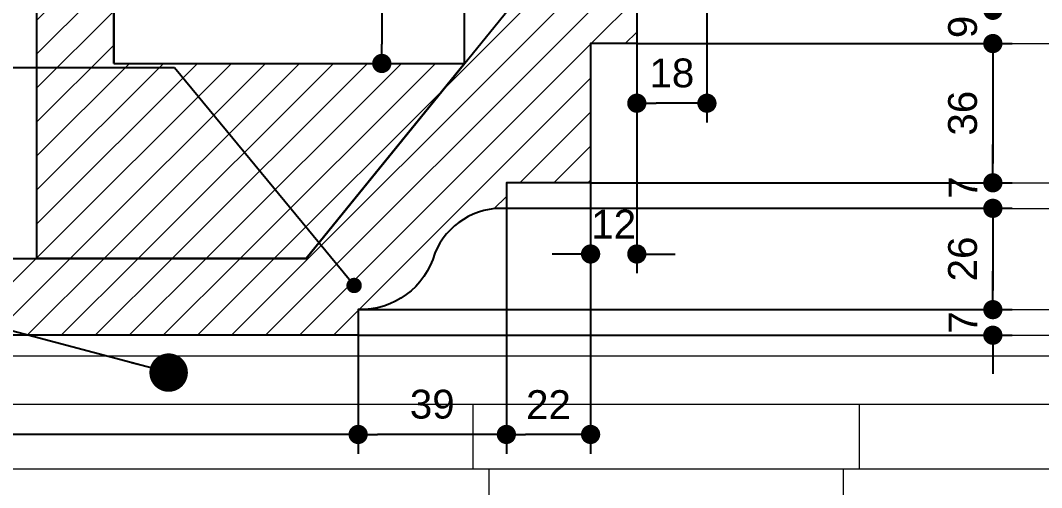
# Model space of a CAD drawing. Header units: inches. Extents: x 274057 to 444617, y 490067 to 635630.
# Drawn here: x 330533.5 to 330798.9, y 495155.1 to 495276.7 of the extents above; entities that cross this region are included whole.
import ezdxf

# ---------------------------------------------------------------- set-up
doc = ezdxf.new("R2010")
doc.units = ezdxf.units.IN
doc.header["$MEASUREMENT"] = 0
for name, color, linetype in [('CQ Grg Gypsum', 41, 'Continuous'), ('CQ SPOT DETAIL DIMENSION', 9, 'Continuous'), ('CQ SPOT DETAILS', 40, 'Continuous'), ('CQ_callout', 34, 'Continuous'), ('ID-wall paper', 8, 'Continuous')]:
    doc.layers.add(name, color=color, linetype=linetype)
doc.layers.add('CQ gypsum 2', color=42, linetype='Continuous', lineweight=0)
doc.layers.add('CQ Gypsum Hatch', color=8, linetype='Continuous', lineweight=20)
doc.styles.get("Standard").update_dxf_attribs({"font": 'arial.ttf'})
doc.dimstyles.new('CQ 5', dxfattribs={"dimscale": 0.05, "dimtxt": 150, "dimasz": 100, "dimexe": 100, "dimexo": 0, "dimgap": 80, "dimtad": 1, "dimdec": 0, "dimzin": 0, "dimdsep": 46, "dimtxsty": 'Standard', "dimblk": 'DOT', "dimcen": 100, "dimclrd": 250, "dimclre": 250, "dimclrt": 3, "dimadec": 0, "dimazin": 0, "dimtfac": 1, "dimtdec": 0, "dimtofl": 0, "dimtmove": 0, "dimatfit": 3, "dimfxl": 1, "dimtolj": 1, "dimtzin": 0, "dimlwd": -1, "dimarcsym": 0})
doc.dimstyles.get("Standard").update_dxf_attribs({"dimtxt": 0.18, "dimasz": 0.18, "dimexe": 0.18, "dimexo": 0.0625, "dimgap": 0.09, "dimtad": 0, "dimtih": 1, "dimtoh": 1, "dimdec": 4, "dimzin": 0, "dimdsep": 46, "dimtxsty": 'Standard', "dimcen": 0.09, "dimadec": 0, "dimazin": 0, "dimtfac": 1, "dimtdec": 4, "dimtofl": 0, "dimtmove": 0, "dimatfit": 3, "dimfxl": 1, "dimtolj": 1, "dimtzin": 0, "dimarcsym": 0})
pattern_1 = [(224.9999999999999, (863766.5914405661, 132415.694420714), (4.419417382415921, -4.419417382415922), [])]

# ---------------------------------------------------------------- blocks, each defined once
blk = doc.blocks.new('A$C11B46C9D')
at = {"layer": 'CQ gypsum 2', "lineweight": 0}
for p, q in [((-0.0001620324910618365, 194.6588426323142), (223.2751500969171, 194.6588426323142)), ((-0.0001620324910618365, 182.0479222272988), (223.2751500969171, 182.0479222272988)), ((61.40054880309617, 182.0479222272988), (61.40054880309617, 165.2333616929245)), ((161.8744392613298, 182.0479222272988), (223.2751500969753, 182.0479222272988)), ((161.8744392613298, 182.0479222272988), (161.8744392613298, 165.2333616928663)), ((-0.0001620324910618365, 165.2333616928663), (223.2751500969171, 165.2333616928663)), ((65.58696090563899, 165.2333616929245), (65.58696090563899, 74.14751840918325)), ((157.6880271588452, 165.2333616929245), (157.688027158787, 74.14751840918325)), ((161.8744392613298, 165.2333616928663), (223.2751500969753, 165.2333616928663)), ((65.58696090563899, 155.4248680452001), (72.95504620618885, 155.4248680452001)), ((65.58696090563899, 148.4475145412725), (72.95504620618885, 155.4248680452001)), ((72.95504620618885, 155.4248680452001), (72.95504620618885, 74.14751840918325)), ((88.91923102218425, 155.4248680452001), (88.91923102218425, 74.14751840918325)), ((88.91923102218425, 155.4248680452001), (96.28731632273411, 148.4475145412725)), ((88.91923102218425, 155.4248680452001), (103.655401623284, 155.4248680452001)), ((96.28731632273411, 148.4475145412725), (103.655401623284, 155.4248680452001)), ((103.655401623284, 155.4248680452001), (103.655401623284, 74.14751840918325)), ((119.6195864402107, 155.4248680452001), (119.6195864402107, 74.14751840918325)), ((119.6195864402107, 155.4248680452001), (134.3557570413104, 155.4248680452001)), ((119.6195864402107, 155.4248680452001), (126.9876717407606, 148.4475145412725)), ((126.9876717407606, 148.4475145412725), (134.3557570413104, 155.4248680452001)), ((134.3557570413104, 155.4248680452001), (134.3557570413104, 74.14751840918325)), ((150.3199418582371, 155.4248680452001), (150.3199418582371, 74.14751840918325)), ((150.3199418582371, 155.4248680452001), (157.688027158787, 148.4475145412725)), ((150.3199418582371, 155.4248680452001), (157.688027158787, 155.4248680452001)), ((96.28731632273411, 148.4475145412725), (96.28731632273411, 74.14751840918325)), ((126.9876717407606, 148.4475145412725), (126.9876717408188, 74.14751840918325)), ((-0.0001620324910618365, 74.14751840912504), (223.2751500969171, 74.14751840912504)), ((-0.0001620324910618365, 59.35070513532264), (223.2751500969171, 59.35070513532264)), ((64.19149020448094, 59.35070513532264), (64.19149020448094, 52.42917045735521)), ((159.0834978590137, 59.35070513532264), (159.0834978590137, 52.42917045735521)), ((64.19149020448094, 52.42917045735521), (159.0834978590137, 52.42917045735521)), ((68.09880816604709, 52.42917045735521), (65.53114207688486, 41.26540485181613)), ((77.02982065215474, 52.42917045735521), (79.59748674131697, 41.26540485181613)), ((83.72808001603698, 52.42917045735521), (81.16041392687475, 41.26540485181613)), ((92.65909250028199, 52.42917045735521), (95.22675859037554, 41.26540485181613)), ((99.35735186509555, 52.42917045735521), (96.78968577593332, 41.26540485181613)), ((108.2883643493406, 52.42917045735521), (110.8560304385028, 41.26540485181613)), ((114.9866237132228, 52.42917045735521), (112.4189576240606, 41.26540485181613)), ((123.9176361983991, 52.42917045735521), (126.4853022884927, 41.26540485181613)), ((130.6158955622814, 52.42917045735521), (128.0482294731191, 41.26540485181613)), ((139.546908048389, 52.42917045735521), (142.1145741375512, 41.26540485181613)), ((146.2451674113399, 52.42917045735521), (143.6775013221777, 41.26540485181613)), ((155.1761798974476, 52.42917045735521), (157.7438459866098, 41.26540485181613)), ((65.53114207688486, 41.26540485181613), (79.59748674131697, 41.26540485181613)), ((81.16041392687475, 41.26540485181613), (95.22675859037554, 41.26540485181613)), ((96.78968577593332, 41.26540485181613), (110.8560304385028, 41.26540485181613)), ((112.4189576240606, 41.26540485181613), (126.4853022884927, 41.26540485181613)), ((128.0482294731191, 41.26540485181613), (142.1145741375512, 41.26540485181613)), ((143.6775013221777, 41.26540485181613), (157.7438459866098, 41.26540485181613)), ((-0.0001620324910618365, 16.74554898560746), (223.2751500969171, 16.74554898560746)), ((-0.0001620324328541756, -9.942281758412719e-05), (223.2751500969753, -9.942281758412719e-05))]:
    blk.add_line(p, q, dxfattribs=at)
at = {"layer": 'CQ gypsum 2', "lineweight": 0, "ltscale": 100}
for p, q in [((61.40054880309617, 182.0479222272988), (161.8744392613298, 182.0479222272988)), ((-0.0001620324910618365, 165.2333616928663), (61.40054880309617, 165.2333616928663))]:
    blk.add_line(p, q, dxfattribs=at)
blk = doc.blocks.new('cornice002.A')
at = {"layer": 'CQ Grg Gypsum', "xscale": -1, "rotation": 359.9999999999987}
for p in [(352102.4541229404, 523348.9190911357, -8.9818190087336e-08), (352325.7294350698, 523348.9190911356, -8.9818190087336e-08)]:
    blk.add_blockref('A$C11B46C9D', p, dxfattribs=at)
blk = doc.blocks.new('ff15 section ceiling A and B')
at = {"layer": 'CQ Gypsum Hatch'}
h = blk.add_hatch(dxfattribs=at)
h.set_pattern_fill('ANSI31', color=256, scale=50, angle=180, style=0)
h.set_pattern_definition(pattern_1)
edge = h.paths.add_edge_path()
edge.add_line((332065.6782637458, 531551.4547540266), (332065.6782263991, 532245.4163776124))
edge.add_line((332065.6782263991, 532245.4163776124), (332045.6782263989, 532245.4163804308))
edge.add_line((332045.6782263989, 532245.4163804308), (332045.6782637458, 531564.9740375306))
edge.add_line((332045.6782637458, 531564.9740375306), (331890.8122676351, 531439.3348967673))
edge.add_line((331890.8122676351, 531439.3348967673), (331890.8122676352, 531413.4163786573))
edge.add_line((331890.8122676352, 531413.4163786573), (331899.5114529806, 531413.4163786573))
edge.add_line((331899.5114529806, 531413.4163786573), (331899.5114529806, 531419.3159787839))
edge.add_arc((331902.2419487927, 531419.3159787841), 2.730495812022127, 89.75209777635882, 180.0000000048857, ccw=False)
edge.add_line((331902.2537628194, 531422.0464490382), (331944.7841469523, 531422.0464490382))
edge.add_line((331944.7841469523, 531422.0464490382), (331944.7841469523, 531460.7916174831))
edge.add_arc((331946.5070290589, 531502.7276900264), 41.9714486658172, 267.6474098500829, 325.6081869534439)
edge.add_line((331981.1416258019, 531479.0201551153), (331989.7818599921, 531479.0201551153))
edge.add_line((331989.7818599921, 531479.0201551153), (331989.7818599919, 531491.0331089969))
edge.add_line((331989.7818599919, 531491.0331089969), (332026.0118476824, 531491.0331089969))
edge.add_line((332026.0118476824, 531491.0331089969), (332026.0118476824, 531512.9270566637))
edge.add_line((332026.0118476824, 531512.9270566637), (332032.6930510519, 531512.9270566637))
edge.add_arc((332051.3967741364, 531514.1546429674), 18.74396503827015, 112.0673333029448, 183.7551229113823, ccw=False)
edge.add_arc((332038.9054078332, 531550.8937917652), 20.12030587962656, 285.7141126401269, 361.5976365187827)
edge.add_line((332059.0178922653, 531551.4547540268), (332065.6782637458, 531551.4547540266))
edge.add_line((332065.6782637458, 531551.4547540266), (332065.6782637458, 531560.2595447644))
h = blk.add_hatch(dxfattribs=at)
h.set_pattern_fill('ANSI31', color=256, scale=50, angle=180, style=0)
h.set_pattern_definition(pattern_1)
edge = h.paths.add_edge_path()
edge.add_line((331689.6860767345, 526452.1340546021), (331689.6860767789, 526703.414412738))
edge.add_line((331689.6860767789, 526703.414412738), (331679.6860767789, 526703.4144127375))
edge.add_arc((331665.6782293622, 526703.548700945), 14.00849108827068, 359.4507427432638, 450.0000000001616)
edge.add_line((331665.6782293622, 526717.5571920334), (331665.6782293623, 526727.5571920334))
edge.add_line((331665.6782293623, 526727.5571920334), (331655.678227985, 526727.557192033))
edge.add_line((331655.6782279851, 526727.5571920329), (331655.6782291692, 527706.7716334428))
edge.add_line((331655.678229169, 527706.771633443), (331665.6782293623, 527706.7716334426))
edge.add_line((331665.6782293623, 527706.7716334425), (331665.6782293625, 527716.7716334424))
edge.add_arc((331665.6782293623, 527730.7801245307), 14.00849108815448, 270.0000000005076, 360.5492572549534)
edge.add_line((331679.6860767787, 527730.9144127378), (331689.6860767133, 527730.9144127377))
edge.add_line((331689.6860767134, 527730.9144127378), (331689.6860767789, 527880.9145586584))
edge.add_line((331689.6860767787, 527880.9145586584), (331679.6860767789, 527880.9145586578))
edge.add_arc((331665.6782293623, 527881.0488468658), 14.00849108816001, 359.4507427423929, 449.9999999993524)
edge.add_line((331665.6782293625, 527895.0573379537), (331665.6782293624, 527905.0573379537))
edge.add_line((331665.6782293624, 527905.0573379537), (331655.6782279851, 527905.0573379534))
edge.add_line((331655.6782279851, 527905.0573379535), (331655.6782291692, 528884.271633443))
edge.add_line((331655.6782291693, 528884.271633443), (331665.6782293623, 528884.2716334425))
edge.add_line((331665.6782293623, 528884.2716334425), (331665.6782293624, 528894.2716334425))
edge.add_arc((331665.6782293623, 528908.2801245307), 14.00849108830988, 270.0000000001041, 360.5492572545438)
edge.add_line((331679.686076779, 528908.4144127378), (331689.6860767132, 528908.4144127378))
edge.add_line((331689.6860767132, 528908.4144127378), (331689.6860767789, 529058.4142668165))
edge.add_line((331689.6860767789, 529058.4142668166), (331679.6860767786, 529058.4142668159))
edge.add_arc((331665.6782293622, 529058.5485550237), 14.0084910881034, 359.4507427424481, 449.9999999991214)
edge.add_line((331665.6782293623, 529072.5570461117), (331665.6782293621, 529082.5570461118))
edge.add_line((331665.6782293622, 529082.5570461117), (331655.678227985, 529082.5570461113))
edge.add_line((331655.678227985, 529082.5570461114), (331655.6782291689, 530061.7716334431))
edge.add_line((331655.6782291689, 530061.771633443), (331665.6782293622, 530061.7716334425))
edge.add_line((331665.6782293622, 530061.7716334425), (331665.6782293623, 530071.7716334424))
edge.add_arc((331665.6782293623, 530085.7801245307), 14.00849108825339, 270.0000000001615, 360.5492572548936)
edge.add_line((331679.6860767789, 530085.9144127378), (331689.6860767787, 530085.9144127377))
edge.add_line((331689.6860767787, 530085.9144127378), (331689.6860767786, 530235.9144127374))
edge.add_line((331689.6860767786, 530235.9144127374), (331679.6860767787, 530235.9144127369))
edge.add_arc((331665.6782293623, 530236.0487009448), 14.00849108818704, 359.4507427428561, 449.999999999988)
edge.add_line((331665.6782293623, 530250.0571920329), (331665.6782293623, 530260.0571920329))
edge.add_line((331665.6782293623, 530260.0571920329), (331655.678227985, 530260.0571920327))
edge.add_line((331655.6782279849, 530260.0571920325), (331655.6782291688, 531239.2734851332))
edge.add_line((331655.6782291688, 531239.2734851334), (331665.6782293621, 531239.2734851331))
edge.add_line((331665.6782293621, 531239.273485133), (331665.6782293622, 531249.2734851328))
edge.add_arc((331665.6782293619, 531263.2819762214), 14.00849108843663, 270.0000000012017, 360.5492572539634)
edge.add_line((331679.6860767787, 531263.4162644283), (331689.6860767787, 531263.4162644283))
edge.add_line((331689.6860767787, 531263.4162644283), (331689.6860767531, 531413.4162644285))
edge.add_line((331689.6860767531, 531413.4162644285), (331689.6860767531, 531514.9739233013))
edge.add_arc((331789.6860767531, 531514.9739233013), 100.0000000000745, 89.9999999999851, 179.9999999999851, ccw=False)
edge.add_line((331789.6860767531, 531614.9739233013), (331994.9572100234, 531614.9739233012))
edge.add_line((331994.9572100234, 531614.9739233013), (331994.9572100234, 531523.825239419))
edge.add_line((331994.9572100232, 531523.825239419), (332045.6782637457, 531564.9740375305))
edge.add_line((332045.6782637458, 531564.9740375306), (332045.6782597142, 531634.9739233013))
edge.add_line((332045.6782597141, 531634.9739233013), (331789.6860767531, 531634.9739233014))
edge.add_arc((331789.6860767531, 531514.9739233013), 120.000000000095, 89.9999999999729, 179.9999999999796)
edge.add_line((331669.6860767531, 531514.9739233013), (331669.6860767132, 531413.4162644197))
edge.add_line((331669.6860767133, 531413.4162644197), (331669.6860767707, 531281.7407616468))
edge.add_line((331669.6860767706, 531281.7407616468), (331635.6782291779, 531247.4053303335))
edge.add_line((331635.6782291779, 531247.4053303336), (331635.6782237632, 526719.4256441421))
edge.add_line((331635.6782237632, 526719.4256441419), (331669.6860767706, 526685.0902073615))
edge.add_line((331669.6860767706, 526685.0902073616), (331669.6860767531, 526451.8586056066))
edge.add_arc((331789.686076753, 526451.8586055543), 119.9999999999142, 179.9999999749922, 270.00000000002)
edge.add_line((331789.6860767531, 526331.8586055543), (332045.6782583896, 526331.8586055541))
edge.add_line((332045.6782583895, 526331.8586055541), (332045.6782583895, 526401.858605554))
edge.add_line((332045.6782583895, 526401.8586055541), (331994.9572091039, 526443.0074000662))
edge.add_line((331994.957209104, 526443.0074000661), (331994.9572091043, 526351.8586055541))
edge.add_line((331994.9572091041, 526351.8586055541), (331789.686076753, 526351.8586055542))
edge.add_arc((331789.6860767534, 526451.8586055543), 100.0000000001877, 179.9999999982865, 269.9999999998314, ccw=False)
at = {"layer": 'CQ Grg Gypsum'}
for points, elevation in [([(332065.6782637458, 531551.4547540266), (332065.6782263991, 532245.4163776124), (332045.6782263989, 532245.4163804308), (332045.6782637458, 531564.9740375306), (331890.8122676351, 531439.3348967673), (331890.8122676352, 531413.4163786573), (331899.5114529806, 531413.4163786573), (331899.5114529806, 531419.3159787839, -0.4154813949706535), (331902.2537628194, 531422.0464490382), (331944.7841469523, 531422.0464490382), (331944.7841469523, 531460.7916174831, 0.2584350037517542), (331981.1416258019, 531479.0201551153), (331989.7818599921, 531479.0201551153), (331989.7818599919, 531491.0331089969), (332026.0118476824, 531491.0331089969), (332026.0118476824, 531512.9270566637), (332032.6930510519, 531512.9270566637, -0.3234142676471498), (332044.3547423907, 531531.5254810085, 0.3437592340717269), (332059.0178922653, 531551.4547540268), (332065.6782637458, 531551.4547540266), (332065.6782637458, 531560.2595447644)], 1.466518336039335e-07), ([(331655.6782279849, 530260.0571920325), (331655.6782291688, 531239.2734851334), (331665.6782293621, 531239.273485133), (331665.6782293622, 531249.273485133, 0.4170241339901252), (331679.6860767787, 531263.4162644283), (331689.6860767787, 531263.4162644283), (331689.6860767531, 531413.4162644285), (331689.6860767531, 531514.9739233013, -0.4142135623731112), (331789.6860767531, 531614.9739233013), (331994.9572100234, 531614.9739233013), (331994.9572100235, 531523.8251287893), (332045.6782593092, 531564.9739233013), (332045.678259309, 531634.9739233013), (331789.6860767531, 531634.9739233013, 0.4142135623730951), (331669.6860767531, 531514.9739233013), (331669.6860767133, 531413.4162644197), (331669.6860767706, 531281.7407616468), (331635.6782291779, 531247.4053303336), (331635.6782237632, 526719.4256441419)], 0.001452036967413067)]:
    blk.add_lwpolyline(points, format="xyb", dxfattribs=dict(at, elevation=elevation))
blk = doc.blocks.new('_Dot')
at = {"color": 0, "linetype": 'ByBlock', "lineweight": -2}
blk.add_line((-0.5, 0), (-1, 0), dxfattribs=at)
at = {"color": 0, "linetype": 'ByBlock', "const_width": 0.5}
blk.add_lwpolyline([(-0.25, 0, 1), (0.25, 0, 1)], format="xyb", close=True, dxfattribs=at)
blk = doc.blocks.new('*D1377')
at = {"layer": 'CQ SPOT DETAIL DIMENSION', "color": 250, "lineweight": -2, "transparency": 16777216}
for p, q in [((330557.7477896982, 495265.4602006978), (330557.7477896982, 495404.4814275663)), ((330648.8964735803, 495265.4602006976), (330648.8964735803, 495404.4814275663))]:
    blk.add_line(p, q, dxfattribs=at)
at = {"layer": 'CQ SPOT DETAIL DIMENSION', "color": 250, "transparency": 16777216}
blk.add_line((330643.8964735803, 495399.4814275663), (330562.7477896982, 495399.4814275663), dxfattribs=at)
at = {"layer": 'Defpoints', "color": 0, "transparency": 16777216}
for p in [(330557.7477896982, 495399.4814275663), (330557.7477896982, 495265.4602006978, 0.001451770151264218), (330648.8964735803, 495265.4602006976, -1.201643152447252e-07)]:
    blk.add_point(p, dxfattribs=at)
at = {"layer": 'CQ SPOT DETAIL DIMENSION', "color": 250, "transparency": 16777216, "xscale": 5, "yscale": 5, "zscale": 5, "rotation": 180}
blk.add_blockref('_Dot', (330557.7477896982, 495399.4814275663), dxfattribs=at)
at = {"layer": 'CQ SPOT DETAIL DIMENSION', "color": 250, "transparency": 16777216, "xscale": 5, "yscale": 5, "zscale": 5}
blk.add_blockref('_Dot', (330648.8964735803, 495399.4814275663), dxfattribs=at)
at = {"layer": 'CQ SPOT DETAIL DIMENSION', "color": 3, "transparency": 16777216, "insert": (330603.3221316392, 495407.3107249742), "char_height": 7.5, "attachment_point": 5}
blk.add_mtext('\\A1;91', dxfattribs=at)
blk = doc.blocks.new('*D1313')
at = {"layer": 'CQ SPOT DETAIL DIMENSION', "color": 250, "lineweight": -2, "transparency": 16777216}
for p, q in [((330557.7477896983, 495468.1413188729), (330632.4149615987, 495468.1413188729)), ((330557.7477896983, 495265.4602006981), (330632.4149615987, 495265.4602006981))]:
    blk.add_line(p, q, dxfattribs=at)
at = {"layer": 'CQ SPOT DETAIL DIMENSION', "color": 250, "transparency": 16777216}
blk.add_line((330627.4149615987, 495463.1413188729), (330627.4149615987, 495270.4602006981), dxfattribs=at)
at = {"layer": 'Defpoints', "color": 0, "transparency": 16777216}
for p in [(330557.7477896983, 495468.1413188729), (330557.7477896983, 495265.4602006981), (330627.4149615987, 495265.4602006981)]:
    blk.add_point(p, dxfattribs=at)
at = {"layer": 'CQ SPOT DETAIL DIMENSION', "color": 250, "transparency": 16777216, "xscale": 5, "yscale": 5, "zscale": 5}
for p, rotation in [((330627.4149615987, 495468.1413188729), 90), ((330627.4149615987, 495265.4602006981), 270)]:
    blk.add_blockref('_Dot', p, dxfattribs=dict(at, rotation=rotation))
at = {"layer": 'CQ SPOT DETAIL DIMENSION', "color": 3, "transparency": 16777216, "insert": (330619.58310621, 495366.8007597853), "char_height": 7.5, "attachment_point": 5, "rotation": 90}
blk.add_mtext('\\A1;203', dxfattribs=at)
blk = doc.blocks.new('*D1384')
at = {"layer": 'CQ SPOT DETAIL DIMENSION', "color": 250, "transparency": 16777216}
for p, q in [((330786.2529451266, 495284.2757849137), (330786.2529451266, 495289.2757849137)), ((330786.2529451266, 495265.6355507292), (330786.2529451266, 495260.6355507292))]:
    blk.add_line(p, q, dxfattribs=at)
at = {"layer": 'CQ SPOT DETAIL DIMENSION', "color": 250, "lineweight": -2, "transparency": 16777216}
for p, q in [((330693.7015578843, 495279.2757849137), (330791.2529451266, 495279.2757849137)), ((330693.7015578843, 495270.6355507292), (330791.2529451266, 495270.6355507292))]:
    blk.add_line(p, q, dxfattribs=at)
at = {"layer": 'Defpoints', "color": 0, "transparency": 16777216}
for p in [(330693.7015578843, 495279.2757849137), (330693.7015578843, 495270.6355507292), (330786.2529451266, 495270.6355507292)]:
    blk.add_point(p, dxfattribs=at)
at = {"layer": 'CQ SPOT DETAIL DIMENSION', "color": 250, "transparency": 16777216, "xscale": 5, "yscale": 5, "zscale": 5}
for p, rotation in [((330786.2529451266, 495279.2757849137), 270), ((330786.2529451266, 495270.6355507292), 90)]:
    blk.add_blockref('_Dot', p, dxfattribs=dict(at, rotation=rotation))
at = {"layer": 'CQ SPOT DETAIL DIMENSION', "color": 3, "transparency": 16777216, "insert": (330778.4236477179, 495274.9556678213), "char_height": 7.5, "attachment_point": 5, "rotation": 90}
blk.add_mtext('\\A1;9', dxfattribs=at)
blk = doc.blocks.new('*D1385')
at = {"layer": 'CQ SPOT DETAIL DIMENSION', "color": 250, "lineweight": -2, "transparency": 16777216}
for p, q in [((330693.7015578843, 495270.635550729), (330791.2529451266, 495270.635550729)), ((330681.6886040027, 495234.4055630388), (330791.2529451266, 495234.4055630388))]:
    blk.add_line(p, q, dxfattribs=at)
at = {"layer": 'CQ SPOT DETAIL DIMENSION', "color": 250, "transparency": 16777216}
blk.add_line((330786.2529451266, 495265.635550729), (330786.2529451266, 495239.4055630388), dxfattribs=at)
at = {"layer": 'Defpoints', "color": 0, "transparency": 16777216}
for p in [(330693.7015578843, 495270.635550729), (330681.6886040027, 495234.4055630388), (330786.2529451266, 495234.4055630388)]:
    blk.add_point(p, dxfattribs=at)
at = {"layer": 'CQ SPOT DETAIL DIMENSION', "color": 250, "transparency": 16777216, "xscale": 5, "yscale": 5, "zscale": 5}
for p, rotation in [((330786.2529451266, 495270.635550729), 90), ((330786.2529451266, 495234.4055630388), 270)]:
    blk.add_blockref('_Dot', p, dxfattribs=dict(at, rotation=rotation))
at = {"layer": 'CQ SPOT DETAIL DIMENSION', "color": 3, "transparency": 16777216, "insert": (330778.4210897379, 495252.5205568837), "char_height": 7.5, "attachment_point": 5, "rotation": 90}
blk.add_mtext('\\A1;36', dxfattribs=at)
blk = doc.blocks.new('*D1386')
at = {"layer": 'CQ SPOT DETAIL DIMENSION', "color": 250, "transparency": 16777216}
for p, q in [((330786.2529451266, 495239.4055630388), (330786.2529451266, 495244.4055630388)), ((330786.2529451266, 495222.764601623), (330786.2529451266, 495217.764601623))]:
    blk.add_line(p, q, dxfattribs=at)
at = {"layer": 'CQ SPOT DETAIL DIMENSION', "color": 250, "lineweight": -2, "transparency": 16777216}
for p, q in [((330681.6886040027, 495234.4055630388), (330791.2529451266, 495234.4055630388)), ((330658.5670700322, 495227.764601623), (330791.2529451266, 495227.764601623))]:
    blk.add_line(p, q, dxfattribs=at)
at = {"layer": 'Defpoints', "color": 0, "transparency": 16777216}
for p in [(330681.6886040027, 495234.4055630388), (330658.5670700322, 495227.764601623), (330786.2529451266, 495227.764601623)]:
    blk.add_point(p, dxfattribs=at)
at = {"layer": 'CQ SPOT DETAIL DIMENSION', "color": 250, "transparency": 16777216, "xscale": 5, "yscale": 5, "zscale": 5}
for p, rotation in [((330786.2529451266, 495234.4055630388), 270), ((330786.2529451266, 495227.764601623), 90)]:
    blk.add_blockref('_Dot', p, dxfattribs=dict(at, rotation=rotation))
at = {"layer": 'CQ SPOT DETAIL DIMENSION', "color": 3, "transparency": 16777216, "insert": (330778.5029451259, 495233.1555630385), "char_height": 7.5, "attachment_point": 5, "rotation": 90}
blk.add_mtext('\\A1;7', dxfattribs=at)
blk = doc.blocks.new('*D1387')
at = {"layer": 'CQ SPOT DETAIL DIMENSION', "color": 250, "lineweight": -2, "transparency": 16777216}
for p, q in [((330658.5670700324, 495227.764601623), (330791.2529451267, 495227.764601623)), ((330621.2669589729, 495201.3995184558), (330791.2529451267, 495201.3995184558))]:
    blk.add_line(p, q, dxfattribs=at)
at = {"layer": 'CQ SPOT DETAIL DIMENSION', "color": 250, "transparency": 16777216}
blk.add_line((330786.2529451267, 495222.764601623), (330786.2529451267, 495206.3995184558), dxfattribs=at)
at = {"layer": 'Defpoints', "color": 0, "transparency": 16777216}
for p in [(330658.5670700324, 495227.764601623), (330621.2669589729, 495201.3995184558), (330786.2529451267, 495201.3995184558)]:
    blk.add_point(p, dxfattribs=at)
at = {"layer": 'CQ SPOT DETAIL DIMENSION', "color": 250, "transparency": 16777216, "xscale": 5, "yscale": 5, "zscale": 5}
for p, rotation in [((330786.2529451267, 495227.764601623), 90), ((330786.2529451267, 495201.3995184558), 270)]:
    blk.add_blockref('_Dot', p, dxfattribs=dict(at, rotation=rotation))
at = {"layer": 'CQ SPOT DETAIL DIMENSION', "color": 3, "transparency": 16777216, "insert": (330778.4236477189, 495214.5820600393), "char_height": 7.5, "attachment_point": 5, "rotation": 90}
blk.add_mtext('\\A1;26', dxfattribs=at)
blk = doc.blocks.new('*D1388')
at = {"layer": 'CQ SPOT DETAIL DIMENSION', "color": 250, "transparency": 16777216}
for p, q in [((330786.2529451264, 495206.3995184561), (330786.2529451264, 495211.3995184561)), ((330786.2529451264, 495189.7391469757), (330786.2529451264, 495184.7391469757))]:
    blk.add_line(p, q, dxfattribs=at)
at = {"layer": 'CQ SPOT DETAIL DIMENSION', "color": 250, "lineweight": -2, "transparency": 16777216}
for p, q in [((330621.2669589728, 495201.3995184561), (330791.2529451264, 495201.3995184561)), ((330621.2659935042, 495194.7391469757), (330791.2529451264, 495194.7391469757))]:
    blk.add_line(p, q, dxfattribs=at)
at = {"layer": 'Defpoints', "color": 0, "transparency": 16777216}
for p in [(330621.2669589728, 495201.3995184561), (330621.2659935042, 495194.7391469757), (330786.2529451264, 495194.7391469757)]:
    blk.add_point(p, dxfattribs=at)
at = {"layer": 'CQ SPOT DETAIL DIMENSION', "color": 250, "transparency": 16777216, "xscale": 5, "yscale": 5, "zscale": 5}
for p, rotation in [((330786.2529451264, 495201.3995184561), 270), ((330786.2529451264, 495194.7391469757), 90)]:
    blk.add_blockref('_Dot', p, dxfattribs=dict(at, rotation=rotation))
at = {"layer": 'CQ SPOT DETAIL DIMENSION', "color": 3, "transparency": 16777216, "insert": (330778.5029451257, 495198.0693327154), "char_height": 7.5, "attachment_point": 5, "rotation": 90}
blk.add_mtext('\\A1;7', dxfattribs=at)
blk = doc.blocks.new('*D1312')
at = {"layer": 'CQ SPOT DETAIL DIMENSION', "color": 250, "lineweight": -2, "transparency": 16777216}
for p, q in [((330711.9300955164, 495312.1874995555), (330711.9300955164, 495250.1162790519)), ((330693.7015578842, 495279.2757849136), (330693.7015578842, 495250.1162790519))]:
    blk.add_line(p, q, dxfattribs=at)
at = {"layer": 'CQ SPOT DETAIL DIMENSION', "color": 250, "transparency": 16777216}
blk.add_line((330706.9300955164, 495255.1162790519), (330698.7015578842, 495255.1162790519), dxfattribs=at)
at = {"layer": 'Defpoints', "color": 0, "transparency": 16777216}
for p in [(330711.9300955164, 495312.1874995555), (330693.7015578842, 495279.2757849136), (330693.7015578842, 495255.1162790519)]:
    blk.add_point(p, dxfattribs=at)
at = {"layer": 'CQ SPOT DETAIL DIMENSION', "color": 250, "transparency": 16777216, "xscale": 5, "yscale": 5, "zscale": 5, "rotation": 180}
blk.add_blockref('_Dot', (330693.7015578842, 495255.1162790519), dxfattribs=at)
at = {"layer": 'CQ SPOT DETAIL DIMENSION', "color": 250, "transparency": 16777216, "xscale": 5, "yscale": 5, "zscale": 5}
blk.add_blockref('_Dot', (330711.9300955164, 495255.1162790519), dxfattribs=at)
at = {"layer": 'CQ SPOT DETAIL DIMENSION', "color": 3, "transparency": 16777216, "insert": (330702.8158267003, 495262.9455764598), "char_height": 7.5, "attachment_point": 5}
blk.add_mtext('\\A1;18', dxfattribs=at)
blk = doc.blocks.new('*D1391')
at = {"layer": 'CQ SPOT DETAIL DIMENSION', "color": 250, "lineweight": -2, "transparency": 16777216}
for p, q in [((330681.6886040026, 495270.6355507233), (330681.6886040026, 495210.8783732299)), ((330693.7015578843, 495270.6355507232), (330693.7015578843, 495210.8783732299))]:
    blk.add_line(p, q, dxfattribs=at)
at = {"layer": 'CQ SPOT DETAIL DIMENSION', "color": 250, "transparency": 16777216}
for p, q in [((330676.6886040026, 495215.8783732299), (330671.6886040026, 495215.8783732299)), ((330698.7015578843, 495215.8783732299), (330703.7015578843, 495215.8783732299))]:
    blk.add_line(p, q, dxfattribs=at)
at = {"layer": 'Defpoints', "color": 0, "transparency": 16777216}
for p in [(330681.6886040026, 495270.6355507233, -1.201643152447252e-07), (330693.7015578843, 495270.6355507232, -1.201643152447252e-07), (330681.6886040026, 495215.8783732299)]:
    blk.add_point(p, dxfattribs=at)
at = {"layer": 'CQ SPOT DETAIL DIMENSION', "color": 250, "transparency": 16777216, "xscale": 5, "yscale": 5, "zscale": 5}
blk.add_blockref('_Dot', (330681.6886040026, 495215.8783732299), dxfattribs=at)
at = {"layer": 'CQ SPOT DETAIL DIMENSION', "color": 250, "transparency": 16777216, "xscale": 5, "yscale": 5, "zscale": 5, "rotation": 180}
blk.add_blockref('_Dot', (330693.7015578843, 495215.8783732299), dxfattribs=at)
at = {"layer": 'CQ SPOT DETAIL DIMENSION', "color": 3, "transparency": 16777216, "insert": (330687.6950809434, 495223.6437211153), "char_height": 7.5, "attachment_point": 5}
blk.add_mtext('\\A1;12', dxfattribs=at)
blk = doc.blocks.new('*D1392')
at = {"layer": 'CQ SPOT DETAIL DIMENSION', "color": 250, "lineweight": -2, "transparency": 16777216}
for p, q in [((330659.7946563358, 495234.4055630329), (330659.7946563358, 495163.9290552271)), ((330681.6886040026, 495234.4055630328), (330681.6886040026, 495163.9290552271))]:
    blk.add_line(p, q, dxfattribs=at)
at = {"layer": 'CQ SPOT DETAIL DIMENSION', "color": 250, "transparency": 16777216}
blk.add_line((330676.6886040026, 495168.9290552271), (330664.7946563358, 495168.9290552271), dxfattribs=at)
at = {"layer": 'Defpoints', "color": 0, "transparency": 16777216}
for p in [(330659.7946563358, 495234.4055630329, -1.201643152447252e-07), (330681.6886040026, 495234.4055630328), (330659.7946563358, 495168.9290552271)]:
    blk.add_point(p, dxfattribs=at)
at = {"layer": 'CQ SPOT DETAIL DIMENSION', "color": 250, "transparency": 16777216, "xscale": 5, "yscale": 5, "zscale": 5, "rotation": 180}
blk.add_blockref('_Dot', (330659.7946563358, 495168.9290552271), dxfattribs=at)
at = {"layer": 'CQ SPOT DETAIL DIMENSION', "color": 250, "transparency": 16777216, "xscale": 5, "yscale": 5, "zscale": 5}
blk.add_blockref('_Dot', (330681.6886040026, 495168.9290552271), dxfattribs=at)
at = {"layer": 'CQ SPOT DETAIL DIMENSION', "color": 3, "transparency": 16777216, "insert": (330670.7416301692, 495176.6944031125), "char_height": 7.5, "attachment_point": 5}
blk.add_mtext('\\A1;22', dxfattribs=at)
blk = doc.blocks.new('*D1393')
at = {"layer": 'CQ SPOT DETAIL DIMENSION', "color": 250, "lineweight": -2, "transparency": 16777216}
for p, q in [((330659.7946563358, 495234.4055630329), (330659.7946563358, 495163.9290552327)), ((330621.2669589727, 495201.3995184559), (330621.2669589727, 495163.9290552327))]:
    blk.add_line(p, q, dxfattribs=at)
at = {"layer": 'CQ SPOT DETAIL DIMENSION', "color": 250, "transparency": 16777216}
blk.add_line((330654.7946563358, 495168.9290552327), (330626.2669589727, 495168.9290552327), dxfattribs=at)
at = {"layer": 'Defpoints', "color": 0, "transparency": 16777216}
for p in [(330659.7946563358, 495234.4055630329, -1.201643152447252e-07), (330621.2669589727, 495201.3995184559), (330621.2669589727, 495168.9290552327)]:
    blk.add_point(p, dxfattribs=at)
at = {"layer": 'CQ SPOT DETAIL DIMENSION', "color": 250, "transparency": 16777216, "xscale": 5, "yscale": 5, "zscale": 5, "rotation": 180}
blk.add_blockref('_Dot', (330621.2669589727, 495168.9290552327), dxfattribs=at)
at = {"layer": 'CQ SPOT DETAIL DIMENSION', "color": 250, "transparency": 16777216, "xscale": 5, "yscale": 5, "zscale": 5}
blk.add_blockref('_Dot', (330659.7946563358, 495168.9290552327), dxfattribs=at)
at = {"layer": 'CQ SPOT DETAIL DIMENSION', "color": 3, "transparency": 16777216, "insert": (330640.5308076543, 495176.7609106216), "char_height": 7.5, "attachment_point": 5}
blk.add_mtext('\\A1;39', dxfattribs=at)
blk = doc.blocks.new('*D1394')
at = {"layer": 'CQ SPOT DETAIL DIMENSION', "color": 250, "lineweight": -2, "transparency": 16777216}
for p, q in [((330621.2669589727, 495201.3995184559), (330621.2669589727, 495163.9290552271)), ((329965.6199114624, 495194.7391822602), (329965.6199114624, 495163.9290552271))]:
    blk.add_line(p, q, dxfattribs=at)
at = {"layer": 'CQ SPOT DETAIL DIMENSION', "color": 250, "transparency": 16777216}
blk.add_line((330616.2669589727, 495168.9290552271), (329970.6199114624, 495168.9290552271), dxfattribs=at)
at = {"layer": 'Defpoints', "color": 0, "transparency": 16777216}
for p in [(330621.2669589727, 495201.3995184559), (329965.6199114624, 495194.7391822602), (329965.6199114624, 495168.9290552271)]:
    blk.add_point(p, dxfattribs=at)
at = {"layer": 'CQ SPOT DETAIL DIMENSION', "color": 250, "transparency": 16777216, "xscale": 5, "yscale": 5, "zscale": 5, "rotation": 180}
blk.add_blockref('_Dot', (329965.6199114624, 495168.9290552271), dxfattribs=at)
at = {"layer": 'CQ SPOT DETAIL DIMENSION', "color": 250, "transparency": 16777216, "xscale": 5, "yscale": 5, "zscale": 5}
blk.add_blockref('_Dot', (330621.2669589727, 495168.9290552271), dxfattribs=at)
at = {"layer": 'CQ SPOT DETAIL DIMENSION', "color": 3, "transparency": 16777216, "insert": (330293.4434352175, 495176.758352635), "char_height": 7.5, "attachment_point": 5}
blk.add_mtext('\\A1;656', dxfattribs=at)

msp = doc.modelspace()

# ---------------------------------------------------------------- linework, layer by layer
at = {"layer": 'CQ gypsum 2'}
for p, q in [((330693.7015578843, 495270.6355507232, -1.201643152447252e-07), (335684.9088189585, 495270.6355507566, -1.201643152447252e-07)), ((330681.6886040026, 495234.4055630328, -1.201643152447252e-07), (335696.9217728402, 495234.4055630664, -1.201643152447252e-07)), ((330659.7946563358, 495227.724359663, -1.201643152447252e-07), (335718.815720507, 495227.7243596968, -1.201643152447252e-07)), ((330622.3888834341, 495201.3995184492, -1.201643152447252e-07), (335757.3434178701, 495201.3995184835, -1.201643152447252e-07)), ((330621.2669589727, 495194.7391469686, -1.201643152447252e-07), (335757.3434178699, 495194.7391470029, -1.201643152447252e-07))]:
    msp.add_line(p, q, dxfattribs=at)

# ---------------------------------------------------------------- block references
at = {"layer": 'CQ Grg Gypsum', "xscale": -1}
msp.add_blockref('cornice002.A', (682692.1062639047, -28354.17944186955, -3.854848170878333e-08), dxfattribs=at)
at = {"layer": 'ID-wall paper', "xscale": -1, "rotation": 90}
msp.add_blockref('ff15 section ceiling A and B', (862172.7217129995, 827260.4174107211, -2.668161488486587e-07), dxfattribs=at)

# ---------------------------------------------------------------- dimensions: what is measured, and where the dimension line sits
at = {"layer": 'CQ SPOT DETAIL DIMENSION'}
for base, p1, p2, picture, middle in [((330627.4149615987, 495265.4602006981), (330557.7477896982, 495468.1413188727), (330557.7477896982, 495265.4602006978), '*D1313', (330619.58310621, 495366.8007597853)), ((330786.2529451266, 495234.4055630388, -1.201643152447252e-07), (330693.7015578842, 495270.6355507288, -1.201643152447252e-07), (330681.6886040026, 495234.4055630385, -1.201643152447252e-07), '*D1385', (330778.4210897379, 495252.5205568837, -1.201643152447252e-07)), ((330786.2529451267, 495201.3995184558, -1.201643152447252e-07), (330658.5670700322, 495227.7646016228, -1.201643152447252e-07), (330621.2669589728, 495201.3995184556, -1.201643152447252e-07), '*D1387', (330778.4236477189, 495214.5820600393, -1.201643152447252e-07))]:
    dim = msp.add_linear_dim(base=base, p1=p1, p2=p2, angle=90, dimstyle='CQ 5', override={"dimtmove": 1}, dxfattribs=at)
    dim.commit()
    dim.dimension.update_dxf_attribs({"geometry": picture, "text_midpoint": middle})
for base, p1, p2, picture, middle in [((330557.7477896982, 495399.4814275663), (330648.8964735803, 495265.4602006976, -1.201643152447252e-07), (330557.7477896982, 495265.4602006978, 0.001451770151264218), '*D1377', (330603.3221316392, 495407.3107249742)), ((330621.2669589727, 495168.9290552327), (330659.7946563358, 495234.4055630329, -1.201643152447252e-07), (330621.2669589727, 495201.3995184559), '*D1393', (330640.5308076543, 495176.7609106216)), ((329965.6199114624, 495168.9290552271), (330621.2669589727, 495201.3995184559), (329965.6199114624, 495194.7391822602), '*D1394', (330293.4434352175, 495176.758352635))]:
    dim = msp.add_linear_dim(base=base, p1=p1, p2=p2, dimstyle='CQ 5', override={"dimtmove": 1}, dxfattribs=at)
    dim.commit()
    dim.dimension.update_dxf_attribs({"geometry": picture, "text_midpoint": middle})
for base, p1, p2, picture, middle in [((330693.7015578842, 495255.1162790519), (330711.9300955164, 495312.1874995555), (330693.7015578842, 495279.2757849136), '*D1312', (330702.8158267003, 495262.9455764598)), ((330659.7946563358, 495168.9290552271), (330681.6886040026, 495234.4055630328), (330659.7946563358, 495234.4055630329, -1.201643152447252e-07), '*D1392', (330670.7416301692, 495176.6944031125))]:
    dim = msp.add_linear_dim(base=base, p1=p1, p2=p2, dimstyle='CQ 5', dxfattribs=at)
    dim.commit()
    dim.dimension.update_dxf_attribs({"geometry": picture, "text_midpoint": middle})
for base, p1, p2, picture, middle in [((330786.2529451266, 495270.6355507292, -1.201643152447252e-07), (330693.7015578842, 495279.2757849135, -1.201643152447252e-07), (330693.7015578842, 495270.635550729, -1.201643152447252e-07), '*D1384', (330786.2529451259, 495274.9556678213, -1.201643152447252e-07)), ((330786.2529451266, 495227.764601623, -1.201643152447252e-07), (330681.6886040026, 495234.4055630385, -1.201643152447252e-07), (330658.5670700321, 495227.7646016228, -1.201643152447252e-07), '*D1386', (330786.2529451259, 495233.1555630385, -1.201643152447252e-07)), ((330786.2529451264, 495194.7391469757), (330621.2669589727, 495201.3995184559), (330621.2659935041, 495194.7391469755), '*D1388', (330786.2529451257, 495198.0693327154))]:
    dim = msp.add_linear_dim(base=base, p1=p1, p2=p2, angle=90, dimstyle='CQ 5', override={"dimtmove": 1}, dxfattribs=at)
    dim.commit()
    dim.dimension.update_dxf_attribs({"geometry": picture, "text_midpoint": middle, "dimtype": 160})
dim = msp.add_linear_dim(base=(330681.6886040026, 495215.8783732299), p1=(330693.7015578843, 495270.6355507232, -1.201643152447252e-07), p2=(330681.6886040026, 495270.6355507233, -1.201643152447252e-07), dimstyle='CQ 5', dxfattribs=at)
dim.commit()
dim.dimension.update_dxf_attribs({"geometry": '*D1391', "text_midpoint": (330687.6950809434, 495215.8783732299), "dimtype": 160})

# ---------------------------------------------------------------- leaders
at = {"layer": 'CQ SPOT DETAILS', "color": 1}
msp.add_leader([(330620.2157111264, 495207.6942393102, 0.003696269490550269), (330573.5050875451, 495264.3189696429, 0.003696269490550269), (330470.0724094557, 495264.3189696428, 0.003696269490550269)], dimstyle='Standard', override={"dimasz": 4, "dimldrblk": 'Dot', "dimfxl": 0.1, "dimarcsym": 2}, dxfattribs=at)
at = {"layer": 'CQ_callout'}
msp.add_leader([(330572.0063169203, 495185.0238115432), (329506.1344793593, 495468.5751646345), (329208.9509969819, 495468.5751646351)], dimstyle='Standard', override={"dimasz": 10, "dimldrblk": 'Dot', "dimfxl": 0.1, "dimarcsym": 2}, dxfattribs=at)

doc.saveas('drawing.dxf')
